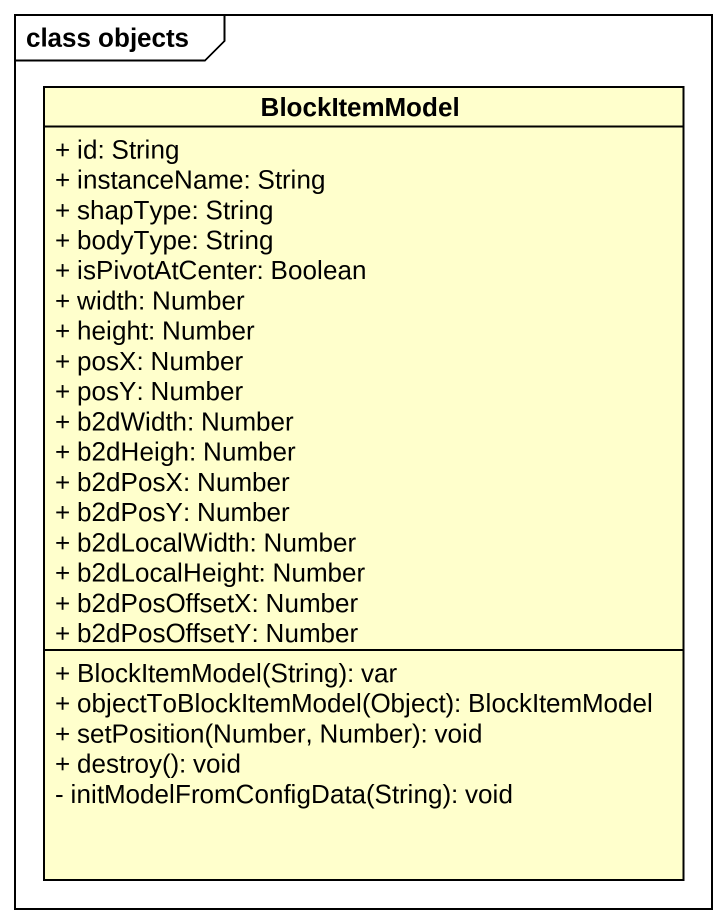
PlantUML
@startuml
mainframe class objects
hide circle
hide empty members
skinparam classAttributeIconSize 0
class BlockItemModel {
  + id: String
  + instanceName: String
  + shapType: String
  + bodyType: String
  + isPivotAtCenter: Boolean
  + width: Number
  + height: Number
  + posX: Number
  + posY: Number
  + b2dWidth: Number
  + b2dHeigh: Number
  + b2dPosX: Number
  + b2dPosY: Number
  + b2dLocalWidth: Number
  + b2dLocalHeight: Number
  + b2dPosOffsetX: Number
  + b2dPosOffsetY: Number
  + BlockItemModel(String): var
  + objectToBlockItemModel(Object): BlockItemModel
  + setPosition(Number, Number): void
  + destroy(): void
  - initModelFromConfigData(String): void
}
@enduml
